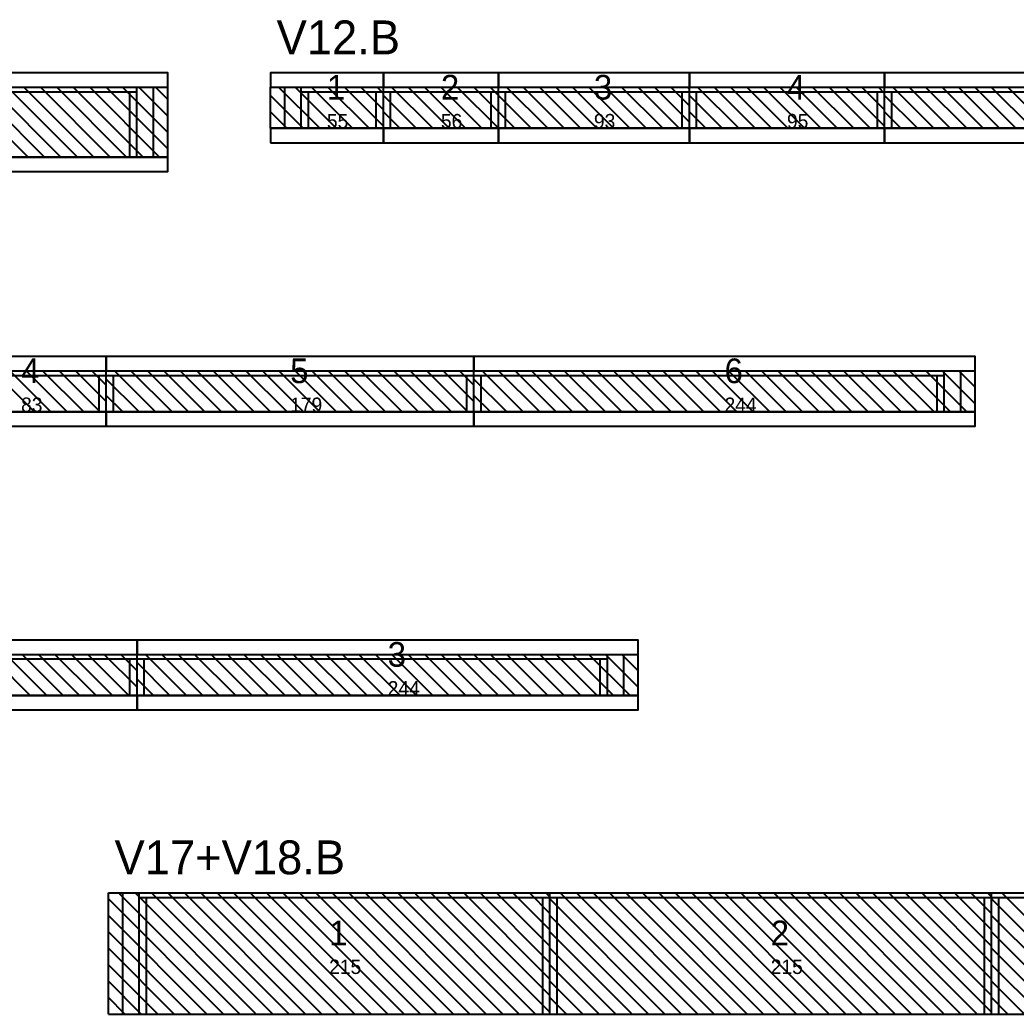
# Model space of a CAD drawing. Header units: metres. Extents: x -10 to 74425, y -2037 to 26.
# Drawn here: x 34273.7 to 34758.8, y -473 to 10.7 of the extents above; entities that cross this region are included whole.
import ezdxf

# ---------------------------------------------------------------- set-up
doc = ezdxf.new("R2010")
doc.units = ezdxf.units.M
doc.layers.add('VIGAS', color=7, linetype='Continuous')

msp = doc.modelspace()

# ---------------------------------------------------------------- linework, layer by layer
at = {"layer": 'VIGAS'}
for p, q in [((34101.7, -22), (34345.7, -22)), ((34101.7, -24.2), (34330.7, -24.2)), ((34277.7, -56), (34243.7, -22)), ((34285.7, -56), (34251.7, -22)), ((34293.7, -56), (34259.7, -22)), ((34301.7, -56), (34267.7, -22)), ((34309.7, -56), (34275.7, -22)), ((34317.7, -56), (34283.7, -22)), ((34325.7, -56), (34291.7, -22)), ((34333.7, -56), (34299.7, -22)), ((34341.7, -56), (34307.7, -22)), ((34345.7, -52), (34315.7, -22)), ((34345.7, -44), (34323.7, -22)), ((34327.2, -56), (34327.2, -24.2)), ((34330.7, -56), (34330.7, -22)), ((34345.7, -36), (34331.7, -22)), ((34338.7, -56), (34338.7, -22)), ((34345.7, -28), (34339.7, -22)), ((34345.7, -56), (34345.7, -22)), ((34395.7, -22), (34450.7, -22)), ((34395.7, -42), (34395.7, -22)), ((34419.7, -42), (34399.7, -22)), ((34402.7, -42), (34402.7, -22)), ((34427.7, -42), (34407.7, -22)), ((34410.7, -42), (34410.7, -22)), ((34410.7, -24.2), (34450.7, -24.2)), ((34414.2, -42), (34414.2, -24.2)), ((34435.7, -42), (34415.7, -22)), ((34443.7, -42), (34423.7, -22)), ((34450.7, -41), (34431.7, -22)), ((34450.7, -33), (34439.7, -22)), ((34447.2, -42), (34447.2, -24.2)), ((34450.7, -25), (34447.7, -22)), ((34450.7, -42), (34450.7, -22)), ((34450.7, -42), (34450.7, -22)), ((34450.7, -22), (34506.7, -22)), ((34450.7, -42), (34450.7, -22)), ((34450.7, -42), (34450.7, -22)), ((34450.7, -42), (34450.7, -22)), ((34450.7, -24.2), (34506.7, -24.2)), ((34454.2, -42), (34454.2, -24.2)), ((34474.7, -42), (34454.7, -22)), ((34482.7, -42), (34462.7, -22)), ((34490.7, -42), (34470.7, -22)), ((34498.7, -42), (34478.7, -22)), ((34506.7, -42), (34486.7, -22)), ((34506.7, -34), (34494.7, -22)), ((34506.7, -26), (34502.7, -22)), ((34503.2, -42), (34503.2, -24.2)), ((34506.7, -42), (34506.7, -22)), ((34506.7, -42), (34506.7, -22)), ((34506.7, -22), (34599.7, -22)), ((34506.7, -42), (34506.7, -22)), ((34506.7, -42), (34506.7, -22)), ((34506.7, -42), (34506.7, -22)), ((34506.7, -24.2), (34599.7, -24.2)), ((34510.2, -42), (34510.2, -24.2)), ((34530.7, -42), (34510.7, -22)), ((34538.7, -42), (34518.7, -22)), ((34546.7, -42), (34526.7, -22)), ((34554.7, -42), (34534.7, -22)), ((34562.7, -42), (34542.7, -22)), ((34570.7, -42), (34550.7, -22)), ((34578.7, -42), (34558.7, -22)), ((34586.7, -42), (34566.7, -22)), ((34594.7, -42), (34574.7, -22)), ((34599.7, -39), (34582.7, -22)), ((34599.7, -31), (34590.7, -22)), ((34596.2, -42), (34596.2, -24.2)), ((34599.7, -23), (34598.7, -22)), ((34599.7, -42), (34599.7, -22)), ((34599.7, -42), (34599.7, -22)), ((34599.7, -22), (34694.7, -22)), ((34599.7, -42), (34599.7, -22)), ((34599.7, -42), (34599.7, -22)), ((34599.7, -42), (34599.7, -22)), ((34599.7, -24.2), (34694.7, -24.2)), ((34603.2, -42), (34603.2, -24.2)), ((34623.7, -42), (34603.7, -22)), ((34631.7, -42), (34611.7, -22)), ((34639.7, -42), (34619.7, -22)), ((34647.7, -42), (34627.7, -22)), ((34655.7, -42), (34635.7, -22)), ((34663.7, -42), (34643.7, -22)), ((34671.7, -42), (34651.7, -22)), ((34679.7, -42), (34659.7, -22)), ((34687.7, -42), (34667.7, -22)), ((34694.7, -41), (34675.7, -22)), ((34694.7, -33), (34683.7, -22)), ((34691.2, -42), (34691.2, -24.2)), ((34694.7, -25), (34691.7, -22)), ((34694.7, -42), (34694.7, -22)), ((34694.7, -42), (34694.7, -22)), ((34694.7, -22), (34868.7, -22)), ((34694.7, -42), (34694.7, -22)), ((34694.7, -42), (34694.7, -22)), ((34694.7, -42), (34694.7, -22)), ((34694.7, -24.2), (34868.7, -24.2)), ((34698.2, -42), (34698.2, -24.2)), ((34718.7, -42), (34698.7, -22)), ((34726.7, -42), (34706.7, -22)), ((34734.7, -42), (34714.7, -22)), ((34742.7, -42), (34722.7, -22)), ((34750.7, -42), (34730.7, -22)), ((34758.7, -42), (34738.7, -22)), ((34766.7, -42), (34746.7, -22)), ((34774.7, -42), (34754.7, -22)), ((34411.7, -42), (34395.7, -26)), ((34466.7, -42), (34450.7, -26)), ((34522.7, -42), (34506.7, -26)), ((34615.7, -42), (34599.7, -26)), ((34710.7, -42), (34694.7, -26)), ((34403.7, -42), (34395.7, -34)), ((34458.7, -42), (34450.7, -34)), ((34514.7, -42), (34506.7, -34)), ((34607.7, -42), (34599.7, -34)), ((34702.7, -42), (34694.7, -34)), ((34395.7, -42), (34450.7, -42)), ((34395.7, -42), (34395.7, -42)), ((34410.7, -42), (34414.2, -42)), ((34447.2, -42), (34450.7, -42)), ((34450.7, -42), (34506.7, -42)), ((34450.7, -42), (34454.2, -42)), ((34450.7, -42), (34450.7, -42)), ((34503.2, -42), (34506.7, -42)), ((34506.7, -42), (34599.7, -42)), ((34506.7, -42), (34510.2, -42)), ((34506.7, -42), (34506.7, -42)), ((34596.2, -42), (34599.7, -42)), ((34599.7, -42), (34694.7, -42)), ((34599.7, -42), (34603.2, -42)), ((34599.7, -42), (34599.7, -42)), ((34691.2, -42), (34694.7, -42)), ((34694.7, -42), (34868.7, -42)), ((34694.7, -42), (34698.2, -42)), ((34694.7, -42), (34694.7, -42)), ((34101.7, -56), (34345.7, -56)), ((34327.2, -56), (34330.7, -56)), ((34232.8, -160), (34315.8, -160)), ((34280.8, -180), (34260.8, -160)), ((34288.8, -180), (34268.8, -160)), ((34296.8, -180), (34276.8, -160)), ((34304.8, -180), (34284.8, -160)), ((34312.8, -180), (34292.8, -160)), ((34315.8, -175), (34300.8, -160)), ((34315.8, -167), (34308.8, -160)), ((34315.8, -180), (34315.8, -160)), ((34315.8, -180), (34315.8, -160)), ((34315.8, -160), (34494.8, -160)), ((34315.8, -180), (34315.8, -160)), ((34315.8, -180), (34315.8, -160)), ((34315.8, -180), (34315.8, -160)), ((34339.8, -180), (34319.8, -160)), ((34347.8, -180), (34327.8, -160)), ((34355.8, -180), (34335.8, -160)), ((34363.8, -180), (34343.8, -160)), ((34371.8, -180), (34351.8, -160)), ((34379.8, -180), (34359.8, -160)), ((34387.8, -180), (34367.8, -160)), ((34395.8, -180), (34375.8, -160)), ((34403.8, -180), (34383.8, -160)), ((34411.8, -180), (34391.8, -160)), ((34419.8, -180), (34399.8, -160)), ((34427.8, -180), (34407.8, -160)), ((34435.8, -180), (34415.8, -160)), ((34443.8, -180), (34423.8, -160)), ((34451.8, -180), (34431.8, -160)), ((34459.8, -180), (34439.8, -160)), ((34467.8, -180), (34447.8, -160)), ((34475.8, -180), (34455.8, -160)), ((34483.8, -180), (34463.8, -160)), ((34491.8, -180), (34471.8, -160)), ((34494.8, -175), (34479.8, -160)), ((34494.8, -167), (34487.8, -160)), ((34494.8, -180), (34494.8, -160)), ((34494.8, -180), (34494.8, -160)), ((34494.8, -160), (34738.8, -160)), ((34494.8, -180), (34494.8, -160)), ((34494.8, -180), (34494.8, -160)), ((34494.8, -180), (34494.8, -160)), ((34518.8, -180), (34498.8, -160)), ((34526.8, -180), (34506.8, -160)), ((34534.8, -180), (34514.8, -160)), ((34542.8, -180), (34522.8, -160)), ((34550.8, -180), (34530.8, -160)), ((34558.8, -180), (34538.8, -160)), ((34566.8, -180), (34546.8, -160)), ((34574.8, -180), (34554.8, -160)), ((34582.8, -180), (34562.8, -160)), ((34590.8, -180), (34570.8, -160)), ((34598.8, -180), (34578.8, -160)), ((34606.8, -180), (34586.8, -160)), ((34614.8, -180), (34594.8, -160)), ((34622.8, -180), (34602.8, -160)), ((34630.8, -180), (34610.8, -160)), ((34638.8, -180), (34618.8, -160)), ((34646.8, -180), (34626.8, -160)), ((34654.8, -180), (34634.8, -160)), ((34662.8, -180), (34642.8, -160)), ((34670.8, -180), (34650.8, -160)), ((34678.8, -180), (34658.8, -160)), ((34686.8, -180), (34666.8, -160)), ((34694.8, -180), (34674.8, -160)), ((34702.8, -180), (34682.8, -160)), ((34710.8, -180), (34690.8, -160)), ((34718.8, -180), (34698.8, -160)), ((34726.8, -180), (34706.8, -160)), ((34734.8, -180), (34714.8, -160)), ((34738.8, -176), (34722.8, -160)), ((34723.8, -180), (34723.8, -160)), ((34738.8, -168), (34730.8, -160)), ((34731.8, -180), (34731.8, -160)), ((34738.8, -180), (34738.8, -160)), ((34738.8, -160), (34738.8, -160)), ((34232.8, -162.2), (34315.8, -162.2)), ((34312.3, -180), (34312.3, -162.2)), ((34315.8, -162.2), (34494.8, -162.2)), ((34331.8, -180), (34315.8, -164)), ((34319.3, -180), (34319.3, -162.2)), ((34491.3, -180), (34491.3, -162.2)), ((34494.8, -162.2), (34723.8, -162.2)), ((34510.8, -180), (34494.8, -164)), ((34498.3, -180), (34498.3, -162.2)), ((34720.3, -180), (34720.3, -162.2)), ((34323.8, -180), (34315.8, -172)), ((34502.8, -180), (34494.8, -172)), ((34232.8, -180), (34315.8, -180)), ((34312.3, -180), (34315.8, -180)), ((34315.8, -180), (34494.8, -180)), ((34315.8, -180), (34319.3, -180)), ((34315.8, -180), (34315.8, -180)), ((34491.3, -180), (34494.8, -180)), ((34494.8, -180), (34738.8, -180)), ((34494.8, -180), (34498.3, -180)), ((34494.8, -180), (34494.8, -180)), ((34720.3, -180), (34723.8, -180)), ((34086.8, -298), (34330.8, -298)), ((34086.8, -300.2), (34330.8, -300.2)), ((34278.8, -318), (34258.8, -298)), ((34286.8, -318), (34266.8, -298)), ((34294.8, -318), (34274.8, -298)), ((34302.8, -318), (34282.8, -298)), ((34310.8, -318), (34290.8, -298)), ((34318.8, -318), (34298.8, -298)), ((34326.8, -318), (34306.8, -298)), ((34330.8, -314), (34314.8, -298)), ((34330.8, -306), (34322.8, -298)), ((34327.3, -318), (34327.3, -300.2)), ((34330.8, -318), (34330.8, -298)), ((34330.8, -318), (34330.8, -298)), ((34330.8, -298), (34574.8, -298)), ((34330.8, -318), (34330.8, -298)), ((34330.8, -318), (34330.8, -298)), ((34330.8, -318), (34330.8, -298)), ((34330.8, -298), (34330.8, -298)), ((34330.8, -300.2), (34559.8, -300.2)), ((34334.3, -318), (34334.3, -300.2)), ((34354.8, -318), (34334.8, -298)), ((34362.8, -318), (34342.8, -298)), ((34370.8, -318), (34350.8, -298)), ((34378.8, -318), (34358.8, -298)), ((34386.8, -318), (34366.8, -298)), ((34394.8, -318), (34374.8, -298)), ((34402.8, -318), (34382.8, -298)), ((34410.8, -318), (34390.8, -298)), ((34418.8, -318), (34398.8, -298)), ((34426.8, -318), (34406.8, -298)), ((34434.8, -318), (34414.8, -298)), ((34442.8, -318), (34422.8, -298)), ((34450.8, -318), (34430.8, -298)), ((34458.8, -318), (34438.8, -298)), ((34466.8, -318), (34446.8, -298)), ((34474.8, -318), (34454.8, -298)), ((34482.8, -318), (34462.8, -298)), ((34490.8, -318), (34470.8, -298)), ((34498.8, -318), (34478.8, -298)), ((34506.8, -318), (34486.8, -298)), ((34514.8, -318), (34494.8, -298)), ((34522.8, -318), (34502.8, -298)), ((34530.8, -318), (34510.8, -298)), ((34538.8, -318), (34518.8, -298)), ((34546.8, -318), (34526.8, -298)), ((34554.8, -318), (34534.8, -298)), ((34562.8, -318), (34542.8, -298)), ((34570.8, -318), (34550.8, -298)), ((34556.3, -318), (34556.3, -300.2)), ((34574.8, -314), (34558.8, -298)), ((34559.8, -318), (34559.8, -298)), ((34574.8, -306), (34566.8, -298)), ((34567.8, -318), (34567.8, -298)), ((34574.8, -318), (34574.8, -298)), ((34574.8, -298), (34574.8, -298)), ((34346.8, -318), (34330.8, -302)), ((34338.8, -318), (34330.8, -310)), ((34086.8, -318), (34330.8, -318)), ((34327.3, -318), (34330.8, -318)), ((34330.8, -318), (34574.8, -318)), ((34330.8, -318), (34334.3, -318)), ((34330.8, -318), (34330.8, -318)), ((34556.3, -318), (34559.8, -318)), ((34316.8, -414), (34531.8, -414)), ((34316.8, -473), (34316.8, -414)), ((34372.8, -473), (34316.8, -417)), ((34380.8, -473), (34321.8, -414)), ((34323.8, -473), (34323.8, -414)), ((34388.8, -473), (34329.8, -414)), ((34331.8, -473), (34331.8, -414)), ((34331.8, -416.2), (34531.8, -416.2)), ((34335.3, -473), (34335.3, -416.2)), ((34396.8, -473), (34337.8, -414)), ((34404.8, -473), (34345.8, -414)), ((34412.8, -473), (34353.8, -414)), ((34420.8, -473), (34361.8, -414)), ((34428.8, -473), (34369.8, -414)), ((34436.8, -473), (34377.8, -414)), ((34444.8, -473), (34385.8, -414)), ((34452.8, -473), (34393.8, -414)), ((34460.8, -473), (34401.8, -414)), ((34468.8, -473), (34409.8, -414)), ((34476.8, -473), (34417.8, -414)), ((34484.8, -473), (34425.8, -414)), ((34492.8, -473), (34433.8, -414)), ((34500.8, -473), (34441.8, -414)), ((34508.8, -473), (34449.8, -414)), ((34516.8, -473), (34457.8, -414)), ((34524.8, -473), (34465.8, -414)), ((34531.8, -472), (34473.8, -414)), ((34531.8, -464), (34481.8, -414)), ((34531.8, -456), (34489.8, -414)), ((34531.8, -448), (34497.8, -414)), ((34531.8, -440), (34505.8, -414)), ((34531.8, -432), (34513.8, -414)), ((34531.8, -424), (34521.8, -414)), ((34528.3, -473), (34528.3, -416.2)), ((34531.8, -416), (34529.8, -414)), ((34531.8, -473), (34531.8, -414)), ((34531.8, -473), (34531.8, -414)), ((34531.8, -414), (34746.8, -414)), ((34531.8, -473), (34531.8, -414)), ((34531.8, -473), (34531.8, -414)), ((34531.8, -473), (34531.8, -414)), ((34531.8, -416.2), (34746.8, -416.2)), ((34587.8, -473), (34531.8, -417)), ((34535.3, -473), (34535.3, -416.2)), ((34595.8, -473), (34536.8, -414)), ((34603.8, -473), (34544.8, -414)), ((34611.8, -473), (34552.8, -414)), ((34619.8, -473), (34560.8, -414)), ((34627.8, -473), (34568.8, -414)), ((34635.8, -473), (34576.8, -414)), ((34643.8, -473), (34584.8, -414)), ((34651.8, -473), (34592.8, -414)), ((34659.8, -473), (34600.8, -414)), ((34667.8, -473), (34608.8, -414)), ((34675.8, -473), (34616.8, -414)), ((34683.8, -473), (34624.8, -414)), ((34691.8, -473), (34632.8, -414)), ((34699.8, -473), (34640.8, -414)), ((34707.8, -473), (34648.8, -414)), ((34715.8, -473), (34656.8, -414)), ((34723.8, -473), (34664.8, -414)), ((34731.8, -473), (34672.8, -414)), ((34739.8, -473), (34680.8, -414)), ((34746.8, -472), (34688.8, -414)), ((34746.8, -464), (34696.8, -414)), ((34746.8, -456), (34704.8, -414)), ((34746.8, -448), (34712.8, -414)), ((34746.8, -440), (34720.8, -414)), ((34746.8, -432), (34728.8, -414)), ((34746.8, -424), (34736.8, -414)), ((34743.3, -473), (34743.3, -416.2)), ((34746.8, -416), (34744.8, -414)), ((34746.8, -473), (34746.8, -414)), ((34746.8, -473), (34746.8, -414)), ((34746.8, -414), (34990.8, -414)), ((34746.8, -473), (34746.8, -414)), ((34746.8, -473), (34746.8, -414)), ((34746.8, -473), (34746.8, -414)), ((34746.8, -416.2), (34990.8, -416.2)), ((34802.8, -473), (34746.8, -417)), ((34750.3, -473), (34750.3, -416.2)), ((34810.8, -473), (34751.8, -414)), ((34364.8, -473), (34316.8, -425)), ((34579.8, -473), (34531.8, -425)), ((34794.8, -473), (34746.8, -425)), ((34356.8, -473), (34316.8, -433)), ((34571.8, -473), (34531.8, -433)), ((34786.8, -473), (34746.8, -433)), ((34348.8, -473), (34316.8, -441)), ((34563.8, -473), (34531.8, -441)), ((34778.8, -473), (34746.8, -441)), ((34340.8, -473), (34316.8, -449)), ((34555.8, -473), (34531.8, -449)), ((34770.8, -473), (34746.8, -449)), ((34332.8, -473), (34316.8, -457)), ((34547.8, -473), (34531.8, -457)), ((34762.8, -473), (34746.8, -457)), ((34324.8, -473), (34316.8, -465)), ((34539.8, -473), (34531.8, -465)), ((34754.8, -473), (34746.8, -465)), ((34316.8, -473), (34531.8, -473)), ((34316.8, -473), (34316.8, -473)), ((34331.8, -473), (34335.3, -473)), ((34528.3, -473), (34531.8, -473)), ((34531.8, -473), (34746.8, -473)), ((34531.8, -473), (34535.3, -473)), ((34531.8, -473), (34531.8, -473)), ((34743.3, -473), (34746.8, -473)), ((34746.8, -473), (34990.8, -473)), ((34746.8, -473), (34750.3, -473)), ((34746.8, -473), (34746.8, -473))]:
    msp.add_line(p, q, dxfattribs=at)
for points in [[(34101.7, -22), (34345.7, -22), (34345.7, -15), (34101.7, -15)], [(34395.7, -22), (34450.7, -22), (34450.7, -15), (34395.7, -15)], [(34450.7, -22), (34506.7, -22), (34506.7, -15), (34450.7, -15)], [(34506.7, -22), (34599.7, -22), (34599.7, -15), (34506.7, -15)], [(34599.7, -22), (34694.7, -22), (34694.7, -15), (34599.7, -15)], [(34694.7, -22), (34868.7, -22), (34868.7, -15), (34694.7, -15)], [(34395.7, -49), (34450.7, -49), (34450.7, -42), (34395.7, -42)], [(34450.7, -49), (34506.7, -49), (34506.7, -42), (34450.7, -42)], [(34506.7, -49), (34599.7, -49), (34599.7, -42), (34506.7, -42)], [(34599.7, -49), (34694.7, -49), (34694.7, -42), (34599.7, -42)], [(34694.7, -49), (34868.7, -49), (34868.7, -42), (34694.7, -42)], [(34101.7, -63), (34345.7, -63), (34345.7, -56), (34101.7, -56)], [(34232.8, -160), (34315.8, -160), (34315.8, -153), (34232.8, -153)], [(34315.8, -160), (34494.8, -160), (34494.8, -153), (34315.8, -153)], [(34494.8, -160), (34738.8, -160), (34738.8, -153), (34494.8, -153)], [(34232.8, -187), (34315.8, -187), (34315.8, -180), (34232.8, -180)], [(34315.8, -187), (34494.8, -187), (34494.8, -180), (34315.8, -180)], [(34494.8, -187), (34738.8, -187), (34738.8, -180), (34494.8, -180)], [(34086.8, -298), (34330.8, -298), (34330.8, -291), (34086.8, -291)], [(34330.8, -298), (34574.8, -298), (34574.8, -291), (34330.8, -291)], [(34086.8, -325), (34330.8, -325), (34330.8, -318), (34086.8, -318)], [(34330.8, -325), (34574.8, -325), (34574.8, -318), (34330.8, -318)]]:
    msp.add_lwpolyline(points, close=True, dxfattribs=at)

# ---------------------------------------------------------------- texts
for s, height, p in [('V12.B', 16.5, (34398.7, -6)), ('1', 12, (34423.2, -28)), ('2', 12, (34478.7, -28)), ('3', 12, (34553.2, -28)), ('4', 12, (34647.2, -28)), ('55', 7, (34423.2, -42)), ('56', 7, (34478.7, -42)), ('93', 7, (34553.2, -42)), ('95', 7, (34647.2, -42)), ('4', 12, (34274.3, -166)), ('5', 12, (34405.3, -166)), ('6', 12, (34616.8, -166)), ('83', 7, (34274.3, -180)), ('179', 7, (34405.3, -180)), ('244', 7, (34616.8, -180)), ('3', 12, (34452.8, -304)), ('244', 7, (34452.8, -318)), ('V17+V18.B', 16.5, (34319.8, -405)), ('1', 12, (34424.3, -439.5)), ('2', 12, (34639.3, -439.5)), ('215', 7, (34424.3, -453.5)), ('215', 7, (34639.3, -453.5))]:
    msp.add_text(s, height=height, dxfattribs=at).set_placement(p)

doc.saveas('drawing.dxf')
